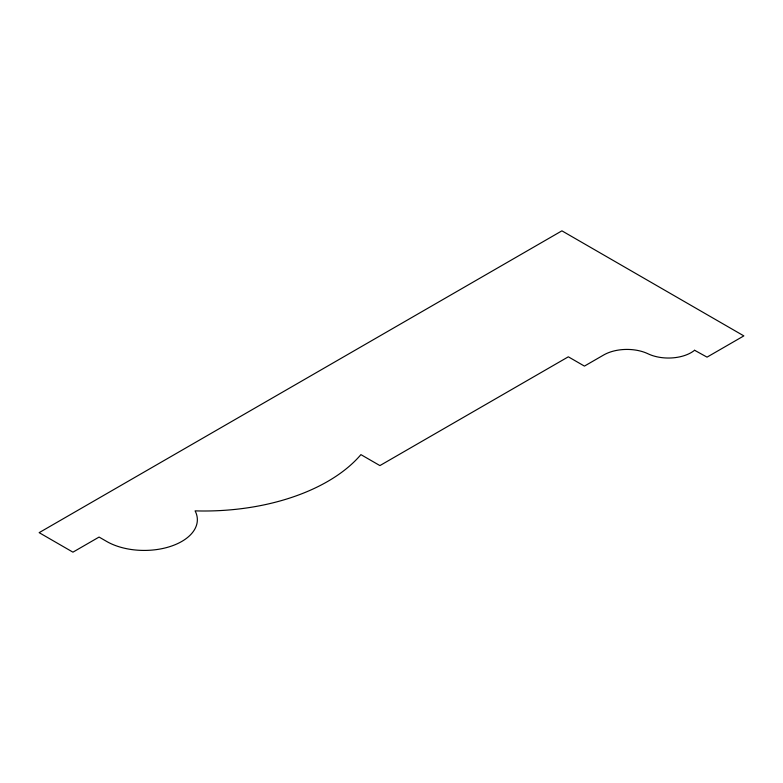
<?xml version="1.0" encoding="UTF-8"?>
<svg xmlns="http://www.w3.org/2000/svg" width="783" height="783" viewBox="0 0 783 783"><rect width="100%" height="100%" fill="white"/><g stroke="black" fill="none" stroke-linecap="round" stroke-linejoin="round"><path stroke-width="1.17" d="M694.609 350.275L694.433 350.392A32.093 18.528 0 0 1 647.874 353.72A33.003 19.056 0 0 0 603.967 354.826L584.431 366.101L568.331 356.813L379.912 465.591L360.914 454.629A174.736 100.88 0 0 1 195.084 510.868A53.136 30.684 0 0 1 171.976 545.908A53.136 30.684 0 0 1 107.418 541.875L99.079 537.06L72.936 552.162L39.15 532.655L561.91 230.838L743.85 335.887L707.039 357.136L694.609 350.275"/></g></svg>
